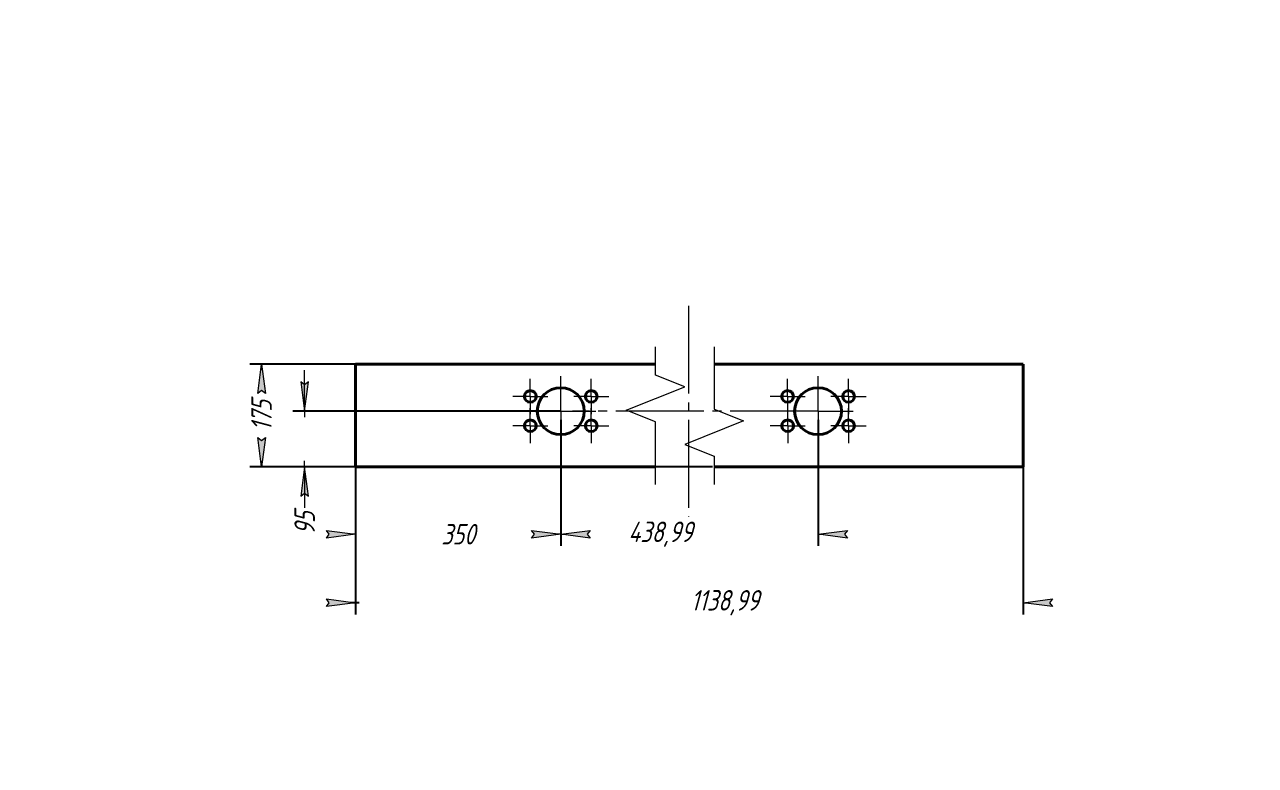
# Model space of a CAD drawing. Header units: millimetres. Extents: x 0 to 210, y 0 to 297.
# Drawn here: x 0 to 210, y 170.6 to 297 of the extents above; entities that cross this region are included whole.
import ezdxf

# ---------------------------------------------------------------- set-up
doc = ezdxf.new("R2010")
doc.units = ezdxf.units.MM
for name, pattern in [('K5LT_AXLED', [19.5, 15, -1.5, 1.5, -1.5]), ('K5LT_BASIC', [0]), ('K5LT_THIN', [0]), ('K5LT_THIN_INCLUDED_TO_HATCHING', [0])]:
    doc.linetypes.add(name, pattern=pattern)
doc.layers.add('Системный слой', color=7, linetype='Continuous')
doc.styles.add('KDIMTEXTSTYLE', font='GOST_AU.SHX', dxfattribs={"width": 0.96, "oblique": 15, "height": 5})
doc.dimstyles.new('KDIMSTYLE (0.10)', dxfattribs={"dimtxt": 5, "dimasz": 1, "dimexe": 2, "dimexo": 0.0625, "dimgap": 1, "dimtad": 1, "dimlfac": 10, "dimtxsty": 'KDIMTEXTSTYLE', "dimsah": 1, "dimcen": 0.09, "dimdle": 1, "dimadec": 0, "dimazin": 0, "dimtfac": 0.667, "dimtmove": 0, "dimatfit": 3, "dimfxl": 1, "dimtvp": 1, "dimtolj": 1, "dimtzin": 0, "dimarcsym": 0})
doc.dimstyles.new('KDIMSTYLE (0.20)', dxfattribs={"dimtxt": 5, "dimasz": 1, "dimexe": 2, "dimexo": 0.0625, "dimgap": 1, "dimtad": 1, "dimlfac": 5, "dimtxsty": 'KDIMTEXTSTYLE', "dimsah": 1, "dimcen": 0.09, "dimdle": 1, "dimadec": 0, "dimazin": 0, "dimtfac": 0.667, "dimtmove": 0, "dimatfit": 3, "dimfxl": 1, "dimtvp": 1, "dimtolj": 1, "dimtzin": 0, "dimarcsym": 0})

# ---------------------------------------------------------------- blocks, each defined once
blk = doc.blocks.new('U8')
at = {"layer": 'Системный слой', "color": 150, "linetype": 'K5LT_BASIC', "lineweight": 40, "true_color": 0x0080ff}
for p, q in [((107.6522081734655, 239.0276456963894), (56.48102237601252, 239.0276456963894)), ((170.380331879168, 239.0276456963894), (117.6522081724609, 239.0276456963894))]:
    blk.add_line(p, q, dxfattribs=at)
blk = doc.blocks.new('U9')
at = {"layer": 'Системный слой', "color": 150, "linetype": 'K5LT_BASIC', "lineweight": 40, "true_color": 0x0080ff}
for p, q in [((56.48102237601252, 221.5276456963894), (107.6522081734655, 221.5276456963894)), ((117.6522081724609, 221.5276456963894), (170.380331879168, 221.5276456963894))]:
    blk.add_line(p, q, dxfattribs=at)
blk = doc.blocks.new('U10')
at = {"layer": 'Системный слой', "color": 150, "linetype": 'K5LT_BASIC', "lineweight": 40, "true_color": 0x0080ff}
for start, end in [(0, 180), (180, 0)]:
    blk.add_arc((91.4810223760125, 231.0276456964036), 4, start, end, dxfattribs=at)
blk = doc.blocks.new('U11')
at = {"layer": 'Системный слой', "color": 150, "linetype": 'K5LT_BASIC', "lineweight": 40, "true_color": 0x0080ff}
for start, end in [(0, 180), (180, 0)]:
    blk.add_arc((86.28256902421172, 233.5421634036453), 1, start, end, dxfattribs=at)
blk = doc.blocks.new('U12')
at = {"layer": 'Системный слой', "color": 150, "linetype": 'K5LT_BASIC', "lineweight": 40, "true_color": 0x0080ff}
for start, end in [(0, 180), (180, 0)]:
    blk.add_arc((86.28256902421172, 228.5421634036453), 1, start, end, dxfattribs=at)
blk = doc.blocks.new('U13')
at = {"layer": 'Системный слой', "color": 150, "linetype": 'K5LT_BASIC', "lineweight": 40, "true_color": 0x0080ff}
for start, end in [(0, 180), (180, 0)]:
    blk.add_arc((96.68256902421172, 228.5421634036453), 1, start, end, dxfattribs=at)
blk = doc.blocks.new('U14')
at = {"layer": 'Системный слой', "color": 150, "linetype": 'K5LT_BASIC', "lineweight": 40, "true_color": 0x0080ff}
for start, end in [(0, 180), (180, 0)]:
    blk.add_arc((96.68256902421172, 233.5421634036453), 1, start, end, dxfattribs=at)
blk = doc.blocks.new('KDIMARROW_01')
at = {"layer": 'Системный слой'}
blk.add_hatch(color=0, dxfattribs=at).paths.add_polyline_path([(-5, -0.6582624912261956), (0, 0), (-5, 0.658262491226197), (-4.5, 5.51091059616309e-16)])
at = {"layer": 'Системный слой', "color": 0, "linetype": 'K5LT_THIN', "lineweight": 18}
for p, q in [((-4.5, 5.51091059616309e-16), (-5, 0.658262491226197)), ((-5, 0.658262491226197), (0, 0)), ((0, 0), (-5, -0.6582624912261956)), ((-5, -0.6582624912261956), (-4.5, 5.51091059616309e-16)), ((0, 0), (-1, 0))]:
    blk.add_line(p, q, dxfattribs=at)
blk = doc.blocks.new('KDIMARROW_02')
at = {"layer": 'Системный слой'}
blk.add_hatch(color=0, dxfattribs=at).paths.add_polyline_path([(4.5, -5.51091059616309e-16), (5, 0.6582624912261956), (0, 0), (5, -0.658262491226197)])
at = {"layer": 'Системный слой', "color": 0, "linetype": 'K5LT_THIN', "lineweight": 18}
for p, q in [((0, 0), (-1, 0)), ((5, 0.6582624912261956), (0, 0)), ((0, 0), (5, -0.658262491226197)), ((0, 0), (7, -8.572527594031472e-16)), ((4.5, -5.51091059616309e-16), (5, 0.6582624912261956)), ((5, -0.658262491226197), (4.5, -5.51091059616309e-16))]:
    blk.add_line(p, q, dxfattribs=at)
blk = doc.blocks.new('U15')
at = {"layer": 'Системный слой', "color": 30, "linetype": 'K5LT_AXLED', "lineweight": 18, "true_color": 0xff8000}
for q in [(91.4810223760125, 237.0276456964036), (85.4810223760125, 231.0276456964036), (97.4810223760125, 231.0276456964036), (91.4810223760125, 225.0276456964036)]:
    blk.add_line((91.4810223760125, 231.0276456964036), q, dxfattribs=at)
blk = doc.blocks.new('U16')
at = {"layer": 'Системный слой', "color": 30, "linetype": 'K5LT_AXLED', "lineweight": 18, "true_color": 0xff8000}
for q in [(135.3803318791214, 237.0276456964036), (93.4810223760125, 231.0276456964035), (141.3803318791214, 231.0276456964036), (135.3803318791215, 225.0276456964036)]:
    blk.add_line((135.3803318791214, 231.0276456964036), q, dxfattribs=at)
blk = doc.blocks.new('U17')
at = {"layer": 'Системный слой', "color": 30, "linetype": 'K5LT_AXLED', "lineweight": 18, "true_color": 0xff8000}
for q in [(130.1818785273671, 236.5421634036453), (127.1818785273672, 233.5421634036453), (133.1818785273672, 233.5421634036454), (130.1818785273672, 230.5421634036453)]:
    blk.add_line((130.1818785273672, 233.5421634036453), q, dxfattribs=at)
blk = doc.blocks.new('U18')
at = {"layer": 'Системный слой', "color": 30, "linetype": 'K5LT_AXLED', "lineweight": 18, "true_color": 0xff8000}
for q in [(140.5818785273671, 236.5421634036453), (137.5818785273672, 233.5421634036453), (143.5818785273672, 233.5421634036454), (140.5818785273672, 230.5421634036453)]:
    blk.add_line((140.5818785273672, 233.5421634036453), q, dxfattribs=at)
blk = doc.blocks.new('U19')
at = {"layer": 'Системный слой', "color": 30, "linetype": 'K5LT_AXLED', "lineweight": 18, "true_color": 0xff8000}
for q in [(140.5818785273672, 231.5421634036453), (137.5818785273672, 228.5421634036453), (143.5818785273672, 228.5421634036454), (140.5818785273672, 225.5421634036453)]:
    blk.add_line((140.5818785273672, 228.5421634036453), q, dxfattribs=at)
blk = doc.blocks.new('U20')
at = {"layer": 'Системный слой', "color": 30, "linetype": 'K5LT_AXLED', "lineweight": 18, "true_color": 0xff8000}
for q in [(130.1984641410474, 231.5421634036453), (127.1984641410475, 228.5421634036453), (133.1984641410475, 228.5421634036454), (130.1984641410475, 225.5421634036453)]:
    blk.add_line((130.1984641410475, 228.5421634036453), q, dxfattribs=at)
blk = doc.blocks.new('U21')
at = {"layer": 'Системный слой', "color": 30, "linetype": 'K5LT_AXLED', "lineweight": 18, "true_color": 0xff8000}
for q in [(96.68256902421176, 231.5421634036453), (93.68256902421172, 228.5421634036454), (99.68256902421172, 228.5421634036453), (96.68256902421166, 225.5421634036453)]:
    blk.add_line((96.68256902421172, 228.5421634036453), q, dxfattribs=at)
blk = doc.blocks.new('U22')
at = {"layer": 'Системный слой', "color": 30, "linetype": 'K5LT_AXLED', "lineweight": 18, "true_color": 0xff8000}
for q in [(96.68256902421176, 236.5421634036453), (93.68256902421172, 233.5421634036454), (99.68256902421172, 233.5421634036453), (96.68256902421166, 230.5421634036453)]:
    blk.add_line((96.68256902421172, 233.5421634036453), q, dxfattribs=at)
blk = doc.blocks.new('U23')
at = {"layer": 'Системный слой', "color": 30, "linetype": 'K5LT_AXLED', "lineweight": 18, "true_color": 0xff8000}
for q in [(96.6825690242117, 236.5421634036453), (93.68256902421172, 233.5421634036453), (99.68256902421172, 233.5421634036453), (96.68256902421172, 230.5421634036453)]:
    blk.add_line((96.68256902421172, 233.5421634036453), q, dxfattribs=at)
blk = doc.blocks.new('U24')
at = {"layer": 'Системный слой', "color": 30, "linetype": 'K5LT_AXLED', "lineweight": 18, "true_color": 0xff8000}
for q in [(86.28256902421177, 236.5421634036453), (83.28256902421172, 233.5421634036454), (86.28256902421168, 230.5421634036453), (89.28256902421172, 233.5421634036453)]:
    blk.add_line((86.28256902421172, 233.5421634036453), q, dxfattribs=at)
blk = doc.blocks.new('U25')
at = {"layer": 'Системный слой', "color": 30, "linetype": 'K5LT_AXLED', "lineweight": 18, "true_color": 0xff8000}
for q in [(86.28256902421177, 231.5421634036453), (83.28256902421172, 228.5421634036454), (86.28256902421168, 225.5421634036453), (89.28256902421172, 228.5421634036453)]:
    blk.add_line((86.28256902421172, 228.5421634036453), q, dxfattribs=at)
blk = doc.blocks.new('U28')
at = {"layer": 'Системный слой', "color": 7, "linetype": 'K5LT_THIN_INCLUDED_TO_HATCHING', "lineweight": 18}
for p, q in [((107.6522081734655, 237.1943123630561), (107.6522081734655, 242.0276456963894)), ((112.6522081734655, 235.1943123630561), (107.6522081734655, 237.1943123630561)), ((102.6522081734655, 231.1943123630561), (112.6522081734655, 235.1943123630561)), ((107.6522081734655, 229.1943123630561), (102.6522081734655, 231.1943123630561)), ((107.6522081734655, 218.5276456960169), (107.6522081734655, 229.1943123630561))]:
    blk.add_line(p, q, dxfattribs=at)
blk = doc.blocks.new('U29')
at = {"layer": 'Системный слой', "color": 7, "linetype": 'K5LT_THIN_INCLUDED_TO_HATCHING', "lineweight": 18}
for p, q in [((117.6522081724609, 242.0276456963894), (117.6522081724609, 231.3609790297228)), ((117.6522081724609, 231.3609790297228), (122.6522081724609, 229.3609790297228)), ((122.6522081724609, 229.3609790297228), (112.6522081724609, 225.3609790297228)), ((112.6522081724609, 225.3609790297228), (117.6522081724609, 223.3609790297228)), ((117.6522081724609, 223.3609790297228), (117.6522081724609, 218.5276456956444))]:
    blk.add_line(p, q, dxfattribs=at)

msp = doc.modelspace()

# ---------------------------------------------------------------- linework, layer by layer
at = {"layer": 'Системный слой', "color": 30, "linetype": 'K5LT_AXLED', "lineweight": 18, "true_color": 0xff8000}
msp.add_line((113.2537156841097, 249.0330144968245), (113.2537156841097, 213.0222768959825), dxfattribs=at)
at = {"layer": 'Системный слой', "color": 150, "linetype": 'K5LT_BASIC', "lineweight": 40, "true_color": 0x0080ff}
for p, q in [((56.48102237601253, 239.0276456963894), (56.48102237601253, 221.5276456963894)), ((170.380331879168, 221.5276456963894), (170.380331879168, 239.0276456963894))]:
    msp.add_line(p, q, dxfattribs=at)
for centre, radius in [((130.1818785273672, 233.5421634036453), 1), ((135.3803318791214, 231.0276456964036), 4), ((140.5818785273672, 233.5421634036453), 1), ((130.1984641410475, 228.5421634036453), 1), ((140.5818785273672, 228.5421634036453), 1)]:
    msp.add_circle(centre, radius, dxfattribs=at)

# ---------------------------------------------------------------- block references
at = {"layer": 'Системный слой'}
for name in ['U28', 'U29', 'U8', 'U24', 'U15', 'U16', 'U22', 'U23', 'U17', 'U18', 'U11', 'U10', 'U14', 'U25', 'U21', 'U20', 'U19', 'U12', 'U13', 'U9']:
    msp.add_blockref(name, (0, 0), dxfattribs=at)

# ---------------------------------------------------------------- dimensions: what is measured, and where the dimension line sits
at = {"layer": 'Системный слой', "color": 7}
for base, p1, p2, location, override in [((40.42412204870315, 239.0276456963894), (56.48102237601245, 221.5276456963894), (56.48102237601233, 239.0276456963894), (40.42412204870315, 230.2776456963894), {"dimexo": 0, "dimpost": '\\H3.5;\\W0.965;\\Q15;<>', "dimblk1": 'KDIMARROW_01', "dimblk2": 'KDIMARROW_01', "dimse1": 0, "dimse2": 0, "dimclrt": 7, "dimtolj": 1}), ((47.77660317897073, 231.0276456951723), (117.376317231349, 221.5276456963894), (91.4810223760125, 231.0276456964036), (47.77660317950921, 211.9146564018153), {"dimexo": 0, "dimpost": '\\H3.5;\\W0.965;\\Q15;<>', "dimblk1": 'KDIMARROW_02', "dimblk2": 'KDIMARROW_02', "dimse1": 0, "dimse2": 0, "dimclrt": 7, "dimtolj": 1})]:
    msp.add_linear_dim(base=base, p1=p1, p2=p2, angle=90, location=location, dimstyle='KDIMSTYLE (0.10)', override=override, dxfattribs=at).render()
for base, p1, p2, location in [((56.48102237601235, 210.0287390419402), (91.48102237601255, 229.5276456963753), (56.48102237601233, 221.5276456963894), (73.98102237601245, 210.0287390419402)), ((91.4810223760125, 210.0287390419402), (135.3803318791215, 229.5276456963753), (91.4810223760125, 229.5276456963753), (108.4810223760125, 210.0287390419402)), ((56.48102237601235, 198.3385697675637), (170.3803318791681, 221.5276456963895), (56.48102237601233, 221.5276456963894), (119.4810223760123, 198.3385697675637))]:
    msp.add_linear_dim(base=base, p1=p1, p2=p2, location=location, dimstyle='KDIMSTYLE (0.10)', override={"dimexo": 0, "dimpost": '\\H3.5;\\W0.965;\\Q15;<>', "dimblk1": 'KDIMARROW_01', "dimblk2": 'KDIMARROW_01', "dimse1": 0, "dimse2": 0, "dimclrt": 7, "dimtolj": 1}, dxfattribs=at).render()
msp.add_diameter_dim_2p(p1=(157.0847206828033, 153.8659617736502), p2=(159.6968092898778, 156.8953170035286), dimstyle='KDIMSTYLE (0.20)', override={"dimtih": 1, "dimtoh": 1, "dimpost": '\\H3.5;\\W0.965;\\Q15;∅<>\\X\\H3.5;\\W0.965;\\Q15;\\Q15;8 отв.', "dimblk1": 'KDIMARROW_02', "dimblk2": 'KDIMARROW_02', "dimclrt": 7, "dimtmove": 1, "dimatfit": 2, "dimtolj": 1}, dxfattribs=at).render()

doc.saveas('drawing.dxf')
